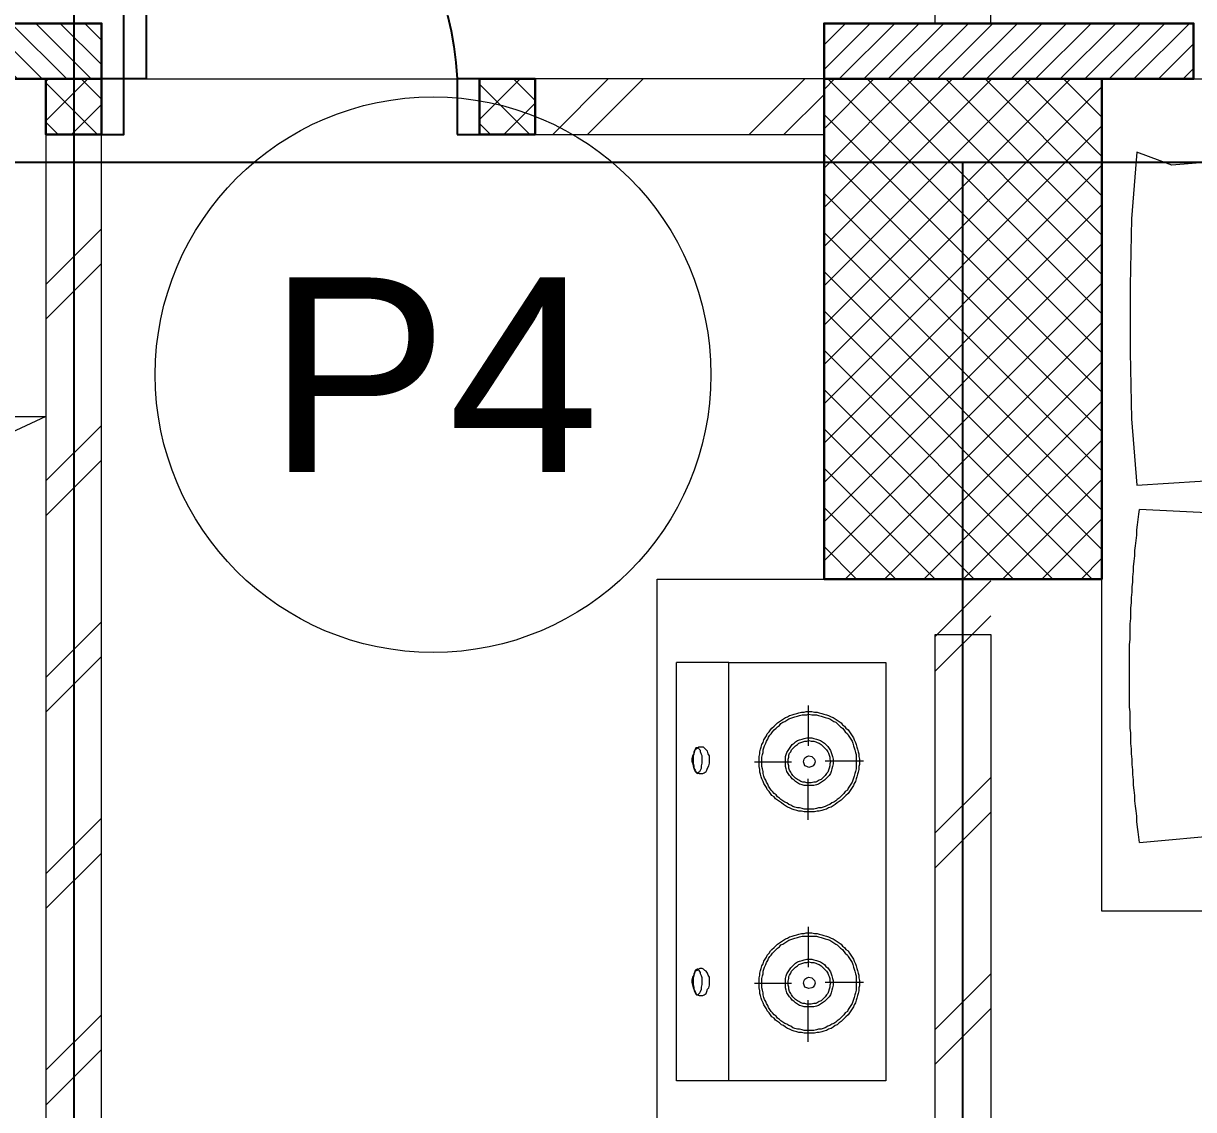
# Model space of a CAD drawing. Header units: millimetres. Extents: x -108 to 357, y -17 to 192.
# Drawn here: x 1.057 to 3.162, y 101.353 to 103.308 of the extents above; entities that cross this region are included whole.
import ezdxf
from ezdxf.enums import TextEntityAlignment as Align

# ---------------------------------------------------------------- set-up
doc = ezdxf.new("R2010")
doc.units = ezdxf.units.MM
for name, color, linetype, lineweight in [('ars', 11, 'Continuous', 0), ('KOL', 1, 'Continuous', 30), ('KOLOM', 4, 'Continuous', 9), ('lan', 7, 'Continuous', 15), ('NOT', 7, 'Continuous', 20), ('SANITAIR', 15, 'Continuous', 9), ('tem', 5, 'Continuous', 20)]:
    doc.layers.add(name, color=color, linetype=linetype, lineweight=lineweight)
doc.layers.add('as', color=1, linetype='Continuous', plot=False)
doc.layers.add('Kusen', color=30, linetype='Continuous')
doc.styles.add('S', font='simplex', dxfattribs={"width": 0.75})
doc.styles.get("Standard").update_dxf_attribs({"font": 'arial.ttf'})

# ---------------------------------------------------------------- blocks, each defined once
blk = doc.blocks.new('BED1')
at = {"color": 0, "linetype": 'Continuous'}
for points in [[(1.99757869249396, 0), (1.99757869249396, 1.49757869249396), (0, 1.49757869249396), (0, 0), (1.99757869249396, 0)], [(1.548426150121088, 1.099273607748216), (1.148910411622353, 1.099273607748216), (1.148910411622353, 1.49757869249396), (1.548426150121088, 1.099273607748216)], [(1.934624697336574, 1.365617433414059), (1.944309927360734, 1.245762711864415), (1.946731234866832, 1.125907990314772), (1.946731234866832, 1.006053268765186), (1.944309927360734, 0.8861985472155425), (1.934624697336574, 0.7663438256658992), (1.707021791767545, 0.7808716707021972), (1.585956416464967, 0.7663438256658992), (1.6016949152542, 1.140435835351127), (1.585956416464967, 1.365617433414059), (1.871670702179188, 1.342615012106535), (1.934624697336574, 1.365617433414059)], [(1.449152542372929, 1.099273607748216), (1.449152542372929, 0)], [(1.548426150121088, 1.099273607748216), (1.548426150121088, 0)], [(1.92978208232438, 0.123486682808732), (1.772397094431028, 0.13801452784503), (1.579903147699781, 0.123486682808732), (1.598062953995111, 0.2832929782082374), (1.579903147699781, 0.7227602905569483), (1.663438256658594, 0.709443099273642), (1.92978208232438, 0.7227602905569483)], [(1.92978208232438, 0.123486682808732), (1.930992736077485, 0.1331719128329496), (1.93220338983059, 0.1428571428571672), (1.933414043583468, 0.1513317191283363), (1.934624697336574, 0.1610169491525539), (1.934624697336574, 0.1707021791767716), (1.935835351089565, 0.1803874092009892), (1.937046004842557, 0.1888619854721583), (1.938256658595662, 0.1985472154963759), (1.938256658595662, 0.2082324455205935), (1.939467312348654, 0.2179176755448111), (1.940677966101646, 0.2263922518159802), (1.940677966101646, 0.2360774818401978), (1.941888619854751, 0.2457627118644155), (1.941888619854751, 0.2542372881356414), (1.943099273607743, 0.2639225181598022), (1.943099273607743, 0.2736077481840198), (1.944309927360734, 0.2832929782082374), (1.944309927360734, 0.2917675544794633), (1.94552058111384, 0.301452784503681), (1.94552058111384, 0.3111380145278417), (1.94552058111384, 0.3208232445520594), (1.946731234866832, 0.3292978208232853), (1.946731234866832, 0.3389830508475029), (1.946731234866832, 0.3486682808717205), (1.946731234866832, 0.3583535108958813), (1.947941888619823, 0.3668280871671072), (1.947941888619823, 0.3765133171913249), (1.947941888619823, 0.3861985472155425), (1.947941888619823, 0.3958837772397032), (1.947941888619823, 0.4043583535109292), (1.947941888619823, 0.4140435835351468), (1.947941888619823, 0.4237288135593644), (1.947941888619823, 0.433414043583582), (1.947941888619823, 0.4418886198547511), (1.947941888619823, 0.4515738498789688), (1.947941888619823, 0.4612590799031864), (1.947941888619823, 0.470944309927404), (1.947941888619823, 0.4794188861985731), (1.946731234866832, 0.4891041162227907), (1.946731234866832, 0.4987893462470083), (1.946731234866832, 0.5084745762712259), (1.946731234866832, 0.516949152542395), (1.94552058111384, 0.5266343825666127), (1.94552058111384, 0.5363196125908303), (1.94552058111384, 0.5460048426150479), (1.944309927360734, 0.554479418886217), (1.944309927360734, 0.5641646489104346), (1.943099273607743, 0.5738498789346522), (1.943099273607743, 0.5835351089588698), (1.941888619854751, 0.5920096852300389), (1.941888619854751, 0.6016949152542566), (1.940677966101646, 0.6113801452784742), (1.940677966101646, 0.6198547215496433), (1.939467312348654, 0.6295399515738609), (1.938256658595662, 0.6392251815980785), (1.938256658595662, 0.6489104116222961), (1.937046004842557, 0.6573849878934652), (1.935835351089565, 0.6670702179176828), (1.934624697336574, 0.6767554479419005), (1.934624697336574, 0.6864406779661181), (1.933414043583468, 0.6949152542372872), (1.93220338983059, 0.7046004842615048), (1.930992736077485, 0.7142857142857224), (1.92978208232438, 0.7227602905569483)]]:
    blk.add_lwpolyline(points, dxfattribs=at)
blk = doc.blocks.new('typikal-1a')
at = {"layer": 'tem'}
blk.add_lwpolyline([(0.05000000000006821, 2.75000000000021), (-0.04999999999984084, 2.75000000000021), (-0.04999999999984084, 0.8500000000000605), (0.05000000000006821, 0.8500000000000605)], close=True, dxfattribs=at)
at = {"layer": 'ars', "rotation": 180}
blk.add_blockref('BED1', (2.247578695474346, 1.347578692494018), dxfattribs=at)
blk = doc.blocks.new("k2'")
at = {"layer": 'ars'}
h = blk.add_hatch(dxfattribs=at)
h.set_pattern_fill('_USER', color=256, scale=0.05, angle=45, double=1, pattern_type=0)
h.set_pattern_definition([(45, (0, -4.95000000000001), (-0.03535533905932738, 0.03535533905932738), []), (135, (0, -4.95000000000001), (-0.03535533905932738, -0.03535533905932738), [])])
h.paths.add_polyline_path([(-0.25, -0.4499999999999993), (0.25, -0.4499999999999993), (0.25, 0.4499999999999993), (-0.25, 0.4499999999999993)])
at = {"layer": 'KOL'}
blk.add_lwpolyline([(-0.25, -0.4499999999999993), (0.25, -0.4499999999999993), (0.25, 0.4499999999999993), (-0.25, 0.4499999999999993)], close=True, dxfattribs=at)
blk = doc.blocks.new('K 10.10')
at = {"layer": 'ars'}
h = blk.add_hatch(dxfattribs=at)
h.set_pattern_fill('_USER', color=256, scale=0.05, angle=45, double=1, pattern_type=0)
h.set_pattern_definition([(45, (0, 0), (-0.03535533905932738, 0.03535533905932738), []), (135, (0, 0), (-0.03535533905932738, -0.03535533905932738), [])])
h.paths.add_polyline_path([(1560.538338707098, 1380.406891196838), (1560.638338707098, 1380.406891196838), (1560.638338707098, 1380.506891196838), (1560.538338707098, 1380.506891196838)])
at = {"layer": 'KOL'}
blk.add_lwpolyline([(1560.538338707098, 1380.406891196838), (1560.638338707098, 1380.406891196838), (1560.638338707098, 1380.506891196838), (1560.538338707098, 1380.506891196838)], close=True, dxfattribs=at)
blk = doc.blocks.new('P.60')
at = {"layer": 'Kusen'}
for points in [[(1472.834779360422, 997.5353658223535), (1472.874779360422, 997.5353658224266), (1472.874779360605, 997.4353658224265), (1472.834779360605, 997.4353658223534)], [(1473.474779360422, 997.5353658235234), (1473.514779360422, 997.5353658235965), (1473.514779360605, 997.4353658235965), (1473.474779360605, 997.4353658235234)], [(1472.87477936161, 996.8853658224264), (1472.91477936161, 996.8853658224264), (1472.914779361702, 997.4353658224632), (1472.874779361702, 997.4353658224632)]]:
    blk.add_lwpolyline(points, close=True, dxfattribs=at)
blk.add_arc((1472.89477936161, 997.4658203667607), 0.5807989996878072, 268.026611303962, 356.9942830614701, dxfattribs=at)
blk = doc.blocks.new('KOMPOR')
for points in [[(0, 0.376513317191268), (0, -0.376513317191268)], [(0.09443099273607913, 0.376513317191268), (0, 0.376513317191268)], [(0.3765133171913249, 0.376513317191268), (0.09443099273607913, 0.376513317191268)], [(0.09443099273607913, 0.376513317191268), (0.09443099273607913, -0.376513317191268)], [(0.3765133171913249, -0.376513317191268), (0.3765133171913249, 0.376513317191268)], [(0.2372881355933032, 0.3062953995157613), (0.2372881355933032, 0.2312348668281174)], [(0.2384987893462949, 0.2905569007264148), (0.2336561743342145, 0.2905569007264148), (0.2300242130751258, 0.2905569007264148), (0.2251815980629317, 0.2893462469733663), (0.2203389830508513, 0.2893462469733663), (0.2167070217917626, 0.2881355932203746), (0.2118644067796822, 0.2869249394673261), (0.2082324455205935, 0.2857142857142776), (0.2033898305085131, 0.2832929782082374), (0.1997578692494244, 0.2820823244551889), (0.1961259079903357, 0.2796610169491487), (0.192493946731247, 0.2772397094431085), (0.1888619854721583, 0.27602905569006), (0.1852300242130696, 0.2723970944310281), (0.1815980629539808, 0.2699757869249311), (0.1779661016950058, 0.2675544794188909), (0.1755447941889088, 0.2639225181598022), (0.1719128329298201, 0.261501210653762), (0.169491525423723, 0.2578692493946733), (0.1670702179177397, 0.2542372881355845), (0.163438256658651, 0.2506053268765527), (0.1622276029055456, 0.246973365617464), (0.1598062953995623, 0.2433414043583753), (0.1573849878934652, 0.2397094430992865), (0.1561743341404735, 0.2360774818401978), (0.1537530266343765, 0.2312348668281174), (0.1525423728813848, 0.2276029055690287), (0.1513317191282795, 0.2227602905568915), (0.1501210653754015, 0.2191283292978596), (0.1501210653754015, 0.2142857142857224), (0.1489104116222961, 0.209443099273642), (0.1489104116222961, 0.2058111380145533), (0.1489104116222961, 0.2009685230024161), (0.1489104116222961, 0.1961259079903357), (0.1489104116222961, 0.1912832929781985), (0.1501210653754015, 0.1864406779661181), (0.1501210653754015, 0.1828087167070294), (0.1513317191282795, 0.177966101694949), (0.1525423728813848, 0.1743341404358603), (0.1537530266343765, 0.169491525423723), (0.1561743341404735, 0.1658595641646343), (0.1573849878934652, 0.1610169491525539), (0.1598062953995623, 0.1573849878934652), (0.1622276029055456, 0.1537530266343765), (0.163438256658651, 0.1501210653753446), (0.1670702179177397, 0.1464891041162559), (0.169491525423723, 0.1428571428571672), (0.1719128329298201, 0.1404358353510702), (0.1755447941889088, 0.1368038740920383), (0.1779661016950058, 0.1343825665859413), (0.1815980629539808, 0.1307506053269094), (0.1852300242130696, 0.1283292978208124), (0.1888619854721583, 0.1259079903147722), (0.192493946731247, 0.123486682808732), (0.1961259079903357, 0.1210653753026918), (0.1997578692494244, 0.1198547215496433), (0.2033898305085131, 0.1174334140436031), (0.2082324455205935, 0.1162227602905546), (0.2118644067796822, 0.1150121065375629), (0.2167070217917626, 0.1138014527845144), (0.2203389830508513, 0.1125907990314658), (0.2251815980629317, 0.1113801452784742), (0.2300242130751258, 0.1113801452784742), (0.2336561743342145, 0.1101694915254257), (0.2384987893462949, 0.1101694915254257), (0.2433414043583753, 0.1101694915254257), (0.2481840193704556, 0.1113801452784742), (0.253026634382536, 0.1113801452784742), (0.2566585956416247, 0.1125907990314658), (0.2615012106538188, 0.1138014527845144), (0.2651331719129075, 0.1150121065375629), (0.2699757869249879, 0.1162227602905546), (0.2736077481839629, 0.1174334140436031), (0.278450363196157, 0.1198547215496433), (0.2820823244552457, 0.1210653753026918), (0.2857142857143344, 0.123486682808732), (0.2893462469734231, 0.1259079903147722), (0.2929782082325119, 0.1283292978208124), (0.2966101694916006, 0.1307506053269094), (0.2990314769975839, 0.1343825665859413), (0.3026634382566726, 0.1368038740920383), (0.305084745762656, 0.1404358353510702), (0.3087167070217447, 0.1428571428571672), (0.3111380145278417, 0.1464891041162559), (0.3135593220339388, 0.1501210653753446), (0.3159806295399221, 0.1537530266343765), (0.3184019370460192, 0.1573849878934652), (0.3196125907990108, 0.1610169491525539), (0.3220338983051079, 0.1658595641646343), (0.3232445520580995, 0.169491525423723), (0.3244552058112049, 0.1743341404358603), (0.3256658595641966, 0.177966101694949), (0.3268765133171883, 0.1828087167070294), (0.3280871670702936, 0.1864406779661181), (0.3280871670702936, 0.1912832929781985), (0.3292978208232853, 0.1961259079903357), (0.3292978208232853, 0.2009685230024161), (0.3292978208232853, 0.2058111380145533), (0.3280871670702936, 0.209443099273642), (0.3280871670702936, 0.2142857142857224), (0.3268765133171883, 0.2191283292978596), (0.3256658595641966, 0.2227602905568915), (0.3244552058112049, 0.2276029055690287), (0.3232445520580995, 0.2312348668281174), (0.3220338983051079, 0.2360774818401978), (0.3196125907990108, 0.2397094430992865), (0.3184019370460192, 0.2433414043583753), (0.3159806295399221, 0.246973365617464), (0.3135593220339388, 0.2506053268765527), (0.3111380145278417, 0.2542372881355845), (0.3087167070217447, 0.2578692493946733), (0.305084745762656, 0.261501210653762), (0.3026634382566726, 0.2639225181598022), (0.2990314769975839, 0.2675544794188909), (0.2966101694916006, 0.2699757869249311), (0.2929782082325119, 0.2723970944310281), (0.2893462469734231, 0.27602905569006), (0.2857142857143344, 0.2772397094431085), (0.2820823244552457, 0.2796610169491487), (0.278450363196157, 0.2820823244551889), (0.2736077481839629, 0.2832929782082374), (0.2699757869249879, 0.2857142857142776), (0.2651331719129075, 0.2869249394673261), (0.2615012106538188, 0.2881355932203746), (0.2566585956416247, 0.2893462469733663), (0.253026634382536, 0.2893462469733663), (0.2481840193704556, 0.2905569007264148), (0.2433414043583753, 0.2905569007264148), (0.2384987893462949, 0.2905569007264148)], [(0.2384987893462949, 0.2857142857142776), (0.2348668280872062, 0.2857142857142776), (0.2300242130751258, 0.2857142857142776), (0.2263922518160371, 0.2845036319612859), (0.221549636803843, 0.2832929782082374), (0.2179176755447543, 0.2832929782082374), (0.2130750605326739, 0.2820823244551889), (0.2094430992736989, 0.2808716707021972), (0.2058111380146102, 0.278450363196157), (0.2021791767555214, 0.2772397094431085), (0.1985472154964327, 0.2748184019370683), (0.194915254237344, 0.2736077481840198), (0.1912832929782553, 0.2711864406779796), (0.1876513317191666, 0.2687651331719394), (0.1852300242130696, 0.2663438256658424), (0.1815980629539808, 0.2639225181598022), (0.1791767554478838, 0.2602905569007135), (0.1755447941889088, 0.2578692493946733), (0.1731234866828117, 0.2542372881355845), (0.1707021791768284, 0.2518159806295444), (0.1682808716707314, 0.2481840193704556), (0.1658595641646343, 0.2445520581114238), (0.1646489104116426, 0.2409200968523351), (0.1622276029055456, 0.2372881355932464), (0.1610169491525539, 0.2336561743341576), (0.1585956416464569, 0.2300242130750689), (0.1573849878934652, 0.2263922518159802), (0.1561743341404735, 0.2215496368038998), (0.1561743341404735, 0.2179176755448111), (0.1549636803873682, 0.2130750605326739), (0.1537530266343765, 0.209443099273642), (0.1537530266343765, 0.2046004842615048), (0.1537530266343765, 0.2009685230024161), (0.1537530266343765, 0.1961259079903357), (0.1537530266343765, 0.192493946731247), (0.1549636803873682, 0.1876513317191666), (0.1561743341404735, 0.1840193704600779), (0.1561743341404735, 0.1791767554479406), (0.1573849878934652, 0.1755447941888519), (0.1585956416464569, 0.1719128329297632), (0.1610169491525539, 0.1670702179176828), (0.1622276029055456, 0.1634382566585941), (0.1646489104116426, 0.1598062953995054), (0.1658595641646343, 0.1561743341404735), (0.1682808716707314, 0.1525423728813848), (0.1707021791768284, 0.1501210653753446), (0.1731234866828117, 0.1464891041162559), (0.1755447941889088, 0.1440677966101589), (0.1791767554478838, 0.1404358353510702), (0.1815980629539808, 0.13801452784503), (0.1852300242130696, 0.1355932203389898), (0.1876513317191666, 0.1319612590799011), (0.1912832929782553, 0.1307506053269094), (0.194915254237344, 0.1283292978208124), (0.1985472154964327, 0.1259079903147722), (0.2021791767555214, 0.123486682808732), (0.2058111380146102, 0.1222760290556835), (0.2094430992736989, 0.1210653753026918), (0.2130750605326739, 0.1198547215496433), (0.2179176755447543, 0.1186440677966516), (0.221549636803843, 0.1174334140436031), (0.2263922518160371, 0.1162227602905546), (0.2300242130751258, 0.1162227602905546), (0.2348668280872062, 0.1162227602905546), (0.2384987893462949, 0.1162227602905546), (0.2433414043583753, 0.1162227602905546), (0.246973365617464, 0.1162227602905546), (0.2518159806295444, 0.1162227602905546), (0.2554479418886331, 0.1174334140436031), (0.2602905569007135, 0.1186440677966516), (0.2639225181598022, 0.1198547215496433), (0.2675544794188909, 0.1210653753026918), (0.272397094431085, 0.1222760290556835), (0.27602905569006, 0.123486682808732), (0.2796610169491487, 0.1259079903147722), (0.2832929782082374, 0.1283292978208124), (0.2869249394673261, 0.1307506053269094), (0.2893462469734231, 0.1319612590799011), (0.2929782082325119, 0.1355932203389898), (0.2953995157384952, 0.13801452784503), (0.2990314769975839, 0.1404358353510702), (0.301452784503681, 0.1440677966101589), (0.303874092009778, 0.1464891041162559), (0.307506053268753, 0.1501210653753446), (0.3087167070217447, 0.1525423728813848), (0.3111380145278417, 0.1561743341404735), (0.3135593220339388, 0.1598062953995054), (0.3159806295399221, 0.1634382566585941), (0.3171912832930275, 0.1670702179176828), (0.3184019370460192, 0.1719128329297632), (0.3196125907990108, 0.1755447941888519), (0.3208232445521162, 0.1791767554479406), (0.3220338983051079, 0.1840193704600779), (0.3232445520580995, 0.1876513317191666), (0.3232445520580995, 0.192493946731247), (0.3232445520580995, 0.1961259079903357), (0.3232445520580995, 0.2009685230024161), (0.3232445520580995, 0.2046004842615048), (0.3232445520580995, 0.209443099273642), (0.3232445520580995, 0.2130750605326739), (0.3220338983051079, 0.2179176755448111), (0.3208232445521162, 0.2215496368038998), (0.3196125907990108, 0.2263922518159802), (0.3184019370460192, 0.2300242130750689), (0.3171912832930275, 0.2336561743341576), (0.3159806295399221, 0.2372881355932464), (0.3135593220339388, 0.2409200968523351), (0.3111380145278417, 0.2445520581114238), (0.3087167070217447, 0.2481840193704556), (0.307506053268753, 0.2518159806295444), (0.303874092009778, 0.2542372881355845), (0.301452784503681, 0.2578692493946733), (0.2990314769975839, 0.2602905569007135), (0.2953995157384952, 0.2639225181598022), (0.2929782082325119, 0.2663438256658424), (0.2893462469734231, 0.2687651331719394), (0.2869249394673261, 0.2711864406779796), (0.2832929782082374, 0.2736077481840198), (0.2796610169491487, 0.2748184019370683), (0.27602905569006, 0.2772397094431085), (0.272397094431085, 0.278450363196157), (0.2675544794188909, 0.2808716707021972), (0.2639225181598022, 0.2820823244551889), (0.2602905569007135, 0.2832929782082374), (0.2554479418886331, 0.2832929782082374), (0.2518159806295444, 0.2845036319612859), (0.246973365617464, 0.2857142857142776), (0.2433414043583753, 0.2857142857142776), (0.2384987893462949, 0.2857142857142776)], [(0.2384987893462949, 0.2433414043583753), (0.2348668280872062, 0.2433414043583753), (0.2300242130751258, 0.2433414043583753), (0.2263922518160371, 0.2421307506053267), (0.221549636803843, 0.2409200968523351), (0.2179176755447543, 0.238498789346238), (0.2142857142856656, 0.2360774818401978), (0.2118644067796822, 0.2336561743341576), (0.2082324455205935, 0.2312348668281174), (0.2058111380146102, 0.2276029055690287), (0.2033898305085131, 0.2251815980629885), (0.2009685230024161, 0.2215496368038998), (0.1985472154964327, 0.2179176755448111), (0.1973365617433274, 0.2130750605326739), (0.1961259079903357, 0.209443099273642), (0.1961259079903357, 0.2046004842615048), (0.1961259079903357, 0.2009685230024161), (0.1961259079903357, 0.1961259079903357), (0.1961259079903357, 0.192493946731247), (0.1973365617433274, 0.1876513317191666), (0.1985472154964327, 0.1840193704600779), (0.2009685230024161, 0.1803874092009892), (0.2033898305085131, 0.1767554479419005), (0.2058111380146102, 0.1731234866828117), (0.2082324455205935, 0.1707021791767716), (0.2118644067796822, 0.1670702179176828), (0.2142857142856656, 0.1646489104116426), (0.2179176755447543, 0.1622276029056025), (0.221549636803843, 0.1610169491525539), (0.2263922518160371, 0.1598062953995054), (0.2300242130751258, 0.1585956416465137), (0.2348668280872062, 0.1573849878934652), (0.2384987893462949, 0.1573849878934652), (0.2433414043583753, 0.1573849878934652), (0.246973365617464, 0.1585956416465137), (0.2518159806295444, 0.1598062953995054), (0.2554479418886331, 0.1610169491525539), (0.2590799031477218, 0.1622276029056025), (0.2627118644068105, 0.1646489104116426), (0.2663438256658992, 0.1670702179176828), (0.2687651331719962, 0.1707021791767716), (0.272397094431085, 0.1731234866828117), (0.2748184019370683, 0.1767554479419005), (0.2772397094430517, 0.1803874092009892), (0.278450363196157, 0.1840193704600779), (0.2796610169491487, 0.1876513317191666), (0.2808716707021404, 0.192493946731247), (0.2820823244552457, 0.1961259079903357), (0.2820823244552457, 0.2009685230024161), (0.2820823244552457, 0.2046004842615048), (0.2808716707021404, 0.209443099273642), (0.2796610169491487, 0.2130750605326739), (0.278450363196157, 0.2179176755448111), (0.2772397094430517, 0.2215496368038998), (0.2748184019370683, 0.2251815980629885), (0.272397094431085, 0.2276029055690287), (0.2687651331719962, 0.2312348668281174), (0.2663438256658992, 0.2336561743341576), (0.2627118644068105, 0.2360774818401978), (0.2590799031477218, 0.238498789346238), (0.2554479418886331, 0.2409200968523351), (0.2518159806295444, 0.2421307506053267), (0.246973365617464, 0.2433414043583753), (0.2433414043583753, 0.2433414043583753), (0.2384987893462949, 0.2433414043583753)], [(0.2384987893462949, 0.238498789346238), (0.2348668280872062, 0.238498789346238), (0.2312348668281174, 0.2372881355932464), (0.2276029055690287, 0.2372881355932464), (0.22397094430994, 0.2360774818401978), (0.2203389830508513, 0.2336561743341576), (0.2179176755447543, 0.2324455205811091), (0.2142857142856656, 0.2300242130750689), (0.2118644067796822, 0.2276029055690287), (0.2094430992736989, 0.2251815980629885), (0.2070217917676018, 0.2215496368038998), (0.2058111380146102, 0.2191283292978596), (0.2033898305085131, 0.2154963680387709), (0.2021791767555214, 0.2118644067796822), (0.2021791767555214, 0.2082324455205935), (0.2009685230024161, 0.2046004842615048), (0.2009685230024161, 0.2009685230024161), (0.2009685230024161, 0.1973365617433274), (0.2021791767555214, 0.192493946731247), (0.2021791767555214, 0.1888619854721583), (0.2033898305085131, 0.1864406779661181), (0.2058111380146102, 0.1828087167070294), (0.2070217917676018, 0.1791767554479406), (0.2094430992736989, 0.1767554479419005), (0.2118644067796822, 0.1743341404358603), (0.2142857142856656, 0.1719128329297632), (0.2179176755447543, 0.169491525423723), (0.2203389830508513, 0.1670702179176828), (0.22397094430994, 0.1658595641646343), (0.2276029055690287, 0.1646489104116426), (0.2312348668281174, 0.1634382566585941), (0.2348668280872062, 0.1634382566585941), (0.2384987893462949, 0.1622276029056025), (0.2421307506052699, 0.1634382566585941), (0.246973365617464, 0.1634382566585941), (0.2506053268765527, 0.1646489104116426), (0.253026634382536, 0.1658595641646343), (0.2566585956416247, 0.1670702179176828), (0.2602905569007135, 0.169491525423723), (0.2627118644068105, 0.1719128329297632), (0.2651331719129075, 0.1743341404358603), (0.2675544794188909, 0.1767554479419005), (0.2699757869249879, 0.1791767554479406), (0.272397094431085, 0.1828087167070294), (0.2736077481839629, 0.1864406779661181), (0.2748184019370683, 0.1888619854721583), (0.27602905569006, 0.192493946731247), (0.27602905569006, 0.1973365617433274), (0.2772397094430517, 0.2009685230024161), (0.27602905569006, 0.2046004842615048), (0.27602905569006, 0.2082324455205935), (0.2748184019370683, 0.2118644067796822), (0.2736077481839629, 0.2154963680387709), (0.272397094431085, 0.2191283292978596), (0.2699757869249879, 0.2215496368038998), (0.2675544794188909, 0.2251815980629885), (0.2651331719129075, 0.2276029055690287), (0.2627118644068105, 0.2300242130750689), (0.2602905569007135, 0.2324455205811091), (0.2566585956416247, 0.2336561743341576), (0.253026634382536, 0.2360774818401978), (0.2506053268765527, 0.2372881355932464), (0.246973365617464, 0.2372881355932464), (0.2421307506052699, 0.238498789346238), (0.2384987893462949, 0.238498789346238)], [(0.04358353510895085, 0.2227602905568915), (0.04721549636803957, 0.2227602905568915), (0.0496368038741366, 0.2215496368038998), (0.05326876513311163, 0.2191283292978596), (0.05447941888621699, 0.2154963680387709), (0.05569007263932235, 0.2118644067796822), (0.0581113801453057, 0.209443099273642), (0.05932203389829738, 0.2046004842615048), (0.05932203389829738, 0.1997578692494244), (0.05932203389829738, 0.1949152542372872), (0.05932203389829738, 0.1900726392252068), (0.05690072639220034, 0.1864406779661181), (0.05569007263932235, 0.1828087167070294), (0.05326876513311163, 0.1791767554479406), (0.05084745762712828, 0.177966101694949), (0.04842615012114493, 0.1755447941888519), (0.04600484261504789, 0.1743341404358603), (0.04237288135595918, 0.1743341404358603), (0.03995157384986214, 0.1755447941888519), (0.03753026634387879, 0.177966101694949), (0.03389830508479008, 0.1791767554479406), (0.03268765133168472, 0.1828087167070294), (0.03147699757869304, 0.1864406779661181), (0.02905569007259601, 0.1900726392252068), (0.02784503631960433, 0.1949152542372872), (0.02784503631960433, 0.1997578692494244), (0.02905569007259601, 0.2046004842615048), (0.03026634382570137, 0.209443099273642), (0.03147699757869304, 0.2118644067796822), (0.03389830508479008, 0.2154963680387709), (0.03510895883778176, 0.2191283292978596), (0.03753026634387879, 0.2215496368038998), (0.0411622276029675, 0.2227602905568915), (0.04358353510895085, 0.2227602905568915)], [(0.03753026634387879, 0.2215496368038998), (0.03995157384986214, 0.2215496368038998), (0.03995157384986214, 0.2203389830508513), (0.04237288135595918, 0.2179176755448111), (0.04358353510895085, 0.2154963680387709), (0.04479418886205622, 0.2118644067796822), (0.04479418886205622, 0.2082324455205935), (0.04600484261504789, 0.2033898305085131), (0.04600484261504789, 0.1997578692494244), (0.04600484261504789, 0.1961259079903357), (0.04600484261504789, 0.1912832929781985), (0.04479418886205622, 0.1876513317191666), (0.04358353510895085, 0.1840193704600779), (0.04358353510895085, 0.1815980629540377), (0.0411622276029675, 0.177966101694949), (0.03995157384986214, 0.1767554479419005), (0.03874092009687047, 0.1755447941888519), (0.03753026634387879, 0.1755447941888519), (0.03510895883778176, 0.1767554479419005), (0.03389830508479008, 0.177966101694949), (0.03268765133168472, 0.1815980629540377), (0.03147699757869304, 0.1840193704600779), (0.03147699757869304, 0.1876513317191666), (0.03026634382570137, 0.1912832929781985), (0.03026634382570137, 0.1961259079903357), (0.03026634382570137, 0.1997578692494244), (0.03026634382570137, 0.2033898305085131), (0.03147699757869304, 0.2082324455205935), (0.03147699757869304, 0.2118644067796822), (0.03268765133168472, 0.2154963680387709), (0.03389830508479008, 0.2179176755448111), (0.03510895883778176, 0.2203389830508513), (0.03631961259077343, 0.2215496368038998), (0.03753026634387879, 0.2215496368038998)], [(0.2384987893462949, 0.2106537530266337), (0.2348668280872062, 0.209443099273642), (0.2312348668281174, 0.2082324455205935), (0.2300242130751258, 0.2046004842615048), (0.2288135593220204, 0.2009685230024161), (0.2300242130751258, 0.1961259079903357), (0.2312348668281174, 0.1937046004842955), (0.2348668280872062, 0.1912832929781985), (0.2384987893462949, 0.1900726392252068), (0.2433414043583753, 0.1912832929781985), (0.2457627118643586, 0.1937046004842955), (0.2481840193704556, 0.1961259079903357), (0.2493946731234473, 0.2009685230024161), (0.2481840193704556, 0.2046004842615048), (0.2457627118643586, 0.2082324455205935), (0.2433414043583753, 0.209443099273642), (0.2384987893462949, 0.2106537530266337)], [(0.140435835351127, 0.2009685230024161), (0.2070217917676018, 0.2009685230024161)], [(0.336561743341349, 0.1997578692494244), (0.2675544794188909, 0.1997578692494244)], [(0.2372881355933032, 0.09927360774821636), (0.2372881355933032, 0.1719128329297632)], [(0.2372881355933032, -0.09322033898303062), (0.2372881355933032, -0.1670702179176828)], [(0.2384987893462949, -0.1077481840193855), (0.2336561743342145, -0.1077481840193855), (0.2300242130751258, -0.1077481840193855), (0.2251815980629317, -0.1089588377723771), (0.2203389830508513, -0.1089588377723771), (0.2167070217917626, -0.1101694915254257), (0.2118644067796822, -0.1113801452784173), (0.2082324455205935, -0.1125907990314658), (0.2033898305085131, -0.115012106537506), (0.1997578692494244, -0.1162227602905546), (0.1961259079903357, -0.1186440677965948), (0.192493946731247, -0.1210653753026349), (0.1888619854721583, -0.123486682808732), (0.1852300242130696, -0.1259079903147722), (0.1815980629539808, -0.1283292978208124), (0.1779661016950058, -0.1307506053268526), (0.1755447941889088, -0.1343825665859413), (0.1719128329298201, -0.1368038740919815), (0.169491525423723, -0.1404358353510702), (0.1670702179177397, -0.1440677966101589), (0.163438256658651, -0.1476997578692476), (0.1622276029055456, -0.1513317191283363), (0.1598062953995623, -0.154963680387425), (0.1573849878934652, -0.1585956416464569), (0.1561743341404735, -0.1622276029055456), (0.1537530266343765, -0.1670702179176828), (0.1525423728813848, -0.1707021791767716), (0.1513317191282795, -0.1755447941888519), (0.1501210653754015, -0.1791767554479406), (0.1501210653754015, -0.184019370460021), (0.1489104116222961, -0.1888619854721583), (0.1489104116222961, -0.192493946731247), (0.1489104116222961, -0.1973365617433274), (0.1489104116222961, -0.2021791767554646), (0.1489104116222961, -0.207021791767545), (0.1501210653754015, -0.2118644067796254), (0.1501210653754015, -0.2154963680387141), (0.1513317191282795, -0.2203389830508513), (0.1525423728813848, -0.22397094430994), (0.1537530266343765, -0.2288135593220204), (0.1561743341404735, -0.2324455205811091), (0.1573849878934652, -0.2372881355931895), (0.1598062953995623, -0.2409200968522782), (0.1622276029055456, -0.2445520581113669), (0.163438256658651, -0.2481840193704556), (0.1670702179177397, -0.2518159806295444), (0.169491525423723, -0.2554479418886331), (0.1719128329298201, -0.2578692493946733), (0.1755447941889088, -0.261501210653762), (0.1779661016950058, -0.2639225181598022), (0.1815980629539808, -0.2675544794188909), (0.1852300242130696, -0.2699757869249311), (0.1888619854721583, -0.2723970944309713), (0.192493946731247, -0.2748184019370115), (0.1961259079903357, -0.2772397094431085), (0.1997578692494244, -0.2784503631961002), (0.2033898305085131, -0.2808716707021972), (0.2082324455205935, -0.2820823244551889), (0.2118644067796822, -0.2832929782082374), (0.2167070217917626, -0.2845036319612291), (0.2203389830508513, -0.2857142857142776), (0.2251815980629317, -0.2869249394673261), (0.2300242130751258, -0.2869249394673261), (0.2336561743342145, -0.2881355932203178), (0.2384987893462949, -0.2881355932203178), (0.2433414043583753, -0.2881355932203178), (0.2481840193704556, -0.2869249394673261), (0.253026634382536, -0.2869249394673261), (0.2566585956416247, -0.2857142857142776), (0.2615012106538188, -0.2845036319612291), (0.2651331719129075, -0.2832929782082374), (0.2699757869249879, -0.2820823244551889), (0.2736077481839629, -0.2808716707021972), (0.278450363196157, -0.2784503631961002), (0.2820823244552457, -0.2772397094431085), (0.2857142857143344, -0.2748184019370115), (0.2893462469734231, -0.2723970944309713), (0.2929782082325119, -0.2699757869249311), (0.2966101694916006, -0.2675544794188909), (0.2990314769975839, -0.2639225181598022), (0.3026634382566726, -0.261501210653762), (0.305084745762656, -0.2578692493946733), (0.3087167070217447, -0.2554479418886331), (0.3111380145278417, -0.2518159806295444), (0.3135593220339388, -0.2481840193704556), (0.3159806295399221, -0.2445520581113669), (0.3184019370460192, -0.2409200968522782), (0.3196125907990108, -0.2372881355931895), (0.3220338983051079, -0.2324455205811091), (0.3232445520580995, -0.2288135593220204), (0.3244552058112049, -0.22397094430994), (0.3256658595641966, -0.2203389830508513), (0.3268765133171883, -0.2154963680387141), (0.3280871670702936, -0.2118644067796254), (0.3280871670702936, -0.207021791767545), (0.3292978208232853, -0.2021791767554646), (0.3292978208232853, -0.1973365617433274), (0.3292978208232853, -0.192493946731247), (0.3280871670702936, -0.1888619854721583), (0.3280871670702936, -0.184019370460021), (0.3268765133171883, -0.1791767554479406), (0.3256658595641966, -0.1755447941888519), (0.3244552058112049, -0.1707021791767716), (0.3232445520580995, -0.1670702179176828), (0.3220338983051079, -0.1622276029055456), (0.3196125907990108, -0.1585956416464569), (0.3184019370460192, -0.154963680387425), (0.3159806295399221, -0.1513317191283363), (0.3135593220339388, -0.1476997578692476), (0.3111380145278417, -0.1440677966101589), (0.3087167070217447, -0.1404358353510702), (0.305084745762656, -0.1368038740919815), (0.3026634382566726, -0.1343825665859413), (0.2990314769975839, -0.1307506053268526), (0.2966101694916006, -0.1283292978208124), (0.2929782082325119, -0.1259079903147722), (0.2893462469734231, -0.123486682808732), (0.2857142857143344, -0.1210653753026349), (0.2820823244552457, -0.1186440677965948), (0.278450363196157, -0.1162227602905546), (0.2736077481839629, -0.115012106537506), (0.2699757869249879, -0.1125907990314658), (0.2651331719129075, -0.1113801452784173), (0.2615012106538188, -0.1101694915254257), (0.2566585956416247, -0.1089588377723771), (0.253026634382536, -0.1089588377723771), (0.2481840193704556, -0.1077481840193855), (0.2433414043583753, -0.1077481840193855), (0.2384987893462949, -0.1077481840193855)], [(0.2384987893462949, -0.1125907990314658), (0.2348668280872062, -0.1125907990314658), (0.2300242130751258, -0.1125907990314658), (0.2263922518160371, -0.1138014527845144), (0.221549636803843, -0.115012106537506), (0.2179176755447543, -0.115012106537506), (0.2130750605326739, -0.1162227602905546), (0.2094430992736989, -0.1174334140435462), (0.2058111380146102, -0.1198547215496433), (0.2021791767555214, -0.1210653753026349), (0.1985472154964327, -0.123486682808732), (0.194915254237344, -0.1246973365617237), (0.1912832929782553, -0.1271186440677639), (0.1876513317191666, -0.1295399515738609), (0.1852300242130696, -0.1319612590799011), (0.1815980629539808, -0.1343825665859413), (0.1791767554478838, -0.13801452784503), (0.1755447941889088, -0.1404358353510702), (0.1731234866828117, -0.1440677966101589), (0.1707021791768284, -0.1464891041161991), (0.1682808716707314, -0.1501210653752878), (0.1658595641646343, -0.1537530266343765), (0.1646489104116426, -0.1573849878934652), (0.1622276029055456, -0.1610169491525539), (0.1610169491525539, -0.1646489104115858), (0.1585956416464569, -0.1682808716706745), (0.1573849878934652, -0.1719128329297632), (0.1561743341404735, -0.1767554479419005), (0.1561743341404735, -0.1803874092009323), (0.1549636803873682, -0.1852300242130696), (0.1537530266343765, -0.1888619854721583), (0.1537530266343765, -0.1937046004842387), (0.1537530266343765, -0.1973365617433274), (0.1537530266343765, -0.2021791767554646), (0.1537530266343765, -0.2058111380144965), (0.1549636803873682, -0.2106537530266337), (0.1561743341404735, -0.2142857142857224), (0.1561743341404735, -0.2191283292978028), (0.1573849878934652, -0.2227602905568915), (0.1585956416464569, -0.2263922518159802), (0.1610169491525539, -0.2312348668280606), (0.1622276029055456, -0.2348668280871493), (0.1646489104116426, -0.238498789346238), (0.1658595641646343, -0.2421307506053267), (0.1682808716707314, -0.2457627118644155), (0.1707021791768284, -0.2481840193704556), (0.1731234866828117, -0.2518159806295444), (0.1755447941889088, -0.2554479418886331), (0.1791767554478838, -0.2578692493946733), (0.1815980629539808, -0.2602905569007135), (0.1852300242130696, -0.2627118644067536), (0.1876513317191666, -0.2663438256658424), (0.1912832929782553, -0.2687651331718826), (0.194915254237344, -0.2699757869249311), (0.1985472154964327, -0.2723970944309713), (0.2021791767555214, -0.2748184019370115), (0.2058111380146102, -0.27602905569006), (0.2094430992736989, -0.2772397094431085), (0.2130750605326739, -0.2784503631961002), (0.2179176755447543, -0.2796610169491487), (0.221549636803843, -0.2808716707021972), (0.2263922518160371, -0.2820823244551889), (0.2300242130751258, -0.2820823244551889), (0.2348668280872062, -0.2820823244551889), (0.2384987893462949, -0.2832929782082374), (0.2433414043583753, -0.2820823244551889), (0.246973365617464, -0.2820823244551889), (0.2518159806295444, -0.2820823244551889), (0.2554479418886331, -0.2808716707021972), (0.2602905569007135, -0.2796610169491487), (0.2639225181598022, -0.2784503631961002), (0.2675544794188909, -0.2772397094431085), (0.272397094431085, -0.27602905569006), (0.27602905569006, -0.2748184019370115), (0.2796610169491487, -0.2723970944309713), (0.2832929782082374, -0.2699757869249311), (0.2869249394673261, -0.2687651331718826), (0.2893462469734231, -0.2663438256658424), (0.2929782082325119, -0.2627118644067536), (0.2953995157384952, -0.2602905569007135), (0.2990314769975839, -0.2578692493946733), (0.301452784503681, -0.2554479418886331), (0.303874092009778, -0.2518159806295444), (0.307506053268753, -0.2481840193704556), (0.3087167070217447, -0.2457627118644155), (0.3111380145278417, -0.2421307506053267), (0.3135593220339388, -0.238498789346238), (0.3159806295399221, -0.2348668280871493), (0.3171912832930275, -0.2312348668280606), (0.3184019370460192, -0.2263922518159802), (0.3196125907990108, -0.2227602905568915), (0.3208232445521162, -0.2191283292978028), (0.3220338983051079, -0.2142857142857224), (0.3232445520580995, -0.2106537530266337), (0.3232445520580995, -0.2058111380144965), (0.3232445520580995, -0.2021791767554646), (0.3232445520580995, -0.1973365617433274), (0.3232445520580995, -0.1937046004842387), (0.3232445520580995, -0.1888619854721583), (0.3232445520580995, -0.1852300242130696), (0.3220338983051079, -0.1803874092009323), (0.3208232445521162, -0.1767554479419005), (0.3196125907990108, -0.1719128329297632), (0.3184019370460192, -0.1682808716706745), (0.3171912832930275, -0.1646489104115858), (0.3159806295399221, -0.1610169491525539), (0.3135593220339388, -0.1573849878934652), (0.3111380145278417, -0.1537530266343765), (0.3087167070217447, -0.1501210653752878), (0.307506053268753, -0.1464891041161991), (0.303874092009778, -0.1440677966101589), (0.301452784503681, -0.1404358353510702), (0.2990314769975839, -0.13801452784503), (0.2953995157384952, -0.1343825665859413), (0.2929782082325119, -0.1319612590799011), (0.2893462469734231, -0.1295399515738609), (0.2869249394673261, -0.1271186440677639), (0.2832929782082374, -0.1246973365617237), (0.2796610169491487, -0.123486682808732), (0.27602905569006, -0.1210653753026349), (0.272397094431085, -0.1198547215496433), (0.2675544794188909, -0.1174334140435462), (0.2639225181598022, -0.1162227602905546), (0.2602905569007135, -0.115012106537506), (0.2554479418886331, -0.115012106537506), (0.2518159806295444, -0.1138014527845144), (0.246973365617464, -0.1125907990314658), (0.2433414043583753, -0.1125907990314658), (0.2384987893462949, -0.1125907990314658)], [(0.2384987893462949, -0.154963680387425), (0.2348668280872062, -0.154963680387425), (0.2300242130751258, -0.154963680387425), (0.2263922518160371, -0.1561743341404167), (0.221549636803843, -0.1573849878934652), (0.2179176755447543, -0.1598062953995054), (0.2142857142856656, -0.1622276029055456), (0.2118644067796822, -0.1646489104115858), (0.2082324455205935, -0.1670702179176828), (0.2058111380146102, -0.1707021791767716), (0.2033898305085131, -0.1731234866828117), (0.2009685230024161, -0.1767554479419005), (0.1985472154964327, -0.1803874092009323), (0.1973365617433274, -0.1852300242130696), (0.1961259079903357, -0.1888619854721583), (0.1961259079903357, -0.1937046004842387), (0.1961259079903357, -0.1973365617433274), (0.1961259079903357, -0.2021791767554646), (0.1961259079903357, -0.207021791767545), (0.1973365617433274, -0.2106537530266337), (0.1985472154964327, -0.2142857142857224), (0.2009685230024161, -0.2179176755448111), (0.2033898305085131, -0.221549636803843), (0.2058111380146102, -0.2251815980629317), (0.2082324455205935, -0.2288135593220204), (0.2118644067796822, -0.2312348668280606), (0.2142857142856656, -0.2336561743341576), (0.2179176755447543, -0.2360774818401978), (0.221549636803843, -0.2372881355931895), (0.2263922518160371, -0.238498789346238), (0.2300242130751258, -0.2397094430992865), (0.2348668280872062, -0.2409200968522782), (0.2384987893462949, -0.2409200968522782), (0.2433414043583753, -0.2409200968522782), (0.246973365617464, -0.2397094430992865), (0.2518159806295444, -0.238498789346238), (0.2554479418886331, -0.2372881355931895), (0.2590799031477218, -0.2360774818401978), (0.2627118644068105, -0.2336561743341576), (0.2663438256658992, -0.2312348668280606), (0.2687651331719962, -0.2288135593220204), (0.272397094431085, -0.2251815980629317), (0.2748184019370683, -0.221549636803843), (0.2772397094430517, -0.2179176755448111), (0.278450363196157, -0.2142857142857224), (0.2796610169491487, -0.2106537530266337), (0.2808716707021404, -0.207021791767545), (0.2820823244552457, -0.2021791767554646), (0.2820823244552457, -0.1973365617433274), (0.2820823244552457, -0.1937046004842387), (0.2808716707021404, -0.1888619854721583), (0.2796610169491487, -0.1852300242130696), (0.278450363196157, -0.1803874092009323), (0.2772397094430517, -0.1767554479419005), (0.2748184019370683, -0.1731234866828117), (0.272397094431085, -0.1707021791767716), (0.2687651331719962, -0.1670702179176828), (0.2663438256658992, -0.1646489104115858), (0.2627118644068105, -0.1622276029055456), (0.2590799031477218, -0.1598062953995054), (0.2554479418886331, -0.1573849878934652), (0.2518159806295444, -0.1561743341404167), (0.246973365617464, -0.154963680387425), (0.2433414043583753, -0.154963680387425), (0.2384987893462949, -0.154963680387425)], [(0.2384987893462949, -0.1598062953995054), (0.2348668280872062, -0.1598062953995054), (0.2312348668281174, -0.1610169491525539), (0.2276029055690287, -0.1610169491525539), (0.22397094430994, -0.1622276029055456), (0.2203389830508513, -0.1646489104115858), (0.2179176755447543, -0.1658595641646343), (0.2142857142856656, -0.1682808716706745), (0.2118644067796822, -0.1707021791767716), (0.2094430992736989, -0.1731234866828117), (0.2070217917676018, -0.1767554479419005), (0.2058111380146102, -0.1791767554479406), (0.2033898305085131, -0.1828087167070294), (0.2021791767555214, -0.1864406779661181), (0.2021791767555214, -0.1900726392251499), (0.2009685230024161, -0.1937046004842387), (0.2009685230024161, -0.1973365617433274), (0.2009685230024161, -0.2021791767554646), (0.2021791767555214, -0.2058111380144965), (0.2021791767555214, -0.2094430992735852), (0.2033898305085131, -0.2130750605326739), (0.2058111380146102, -0.2154963680387141), (0.2070217917676018, -0.2191283292978028), (0.2094430992736989, -0.221549636803843), (0.2118644067796822, -0.22397094430994), (0.2142857142856656, -0.2263922518159802), (0.2179176755447543, -0.2288135593220204), (0.2203389830508513, -0.2312348668280606), (0.22397094430994, -0.2324455205811091), (0.2276029055690287, -0.2336561743341576), (0.2312348668281174, -0.2348668280871493), (0.2348668280872062, -0.2348668280871493), (0.2384987893462949, -0.2360774818401978), (0.2421307506052699, -0.2348668280871493), (0.246973365617464, -0.2348668280871493), (0.2506053268765527, -0.2336561743341576), (0.253026634382536, -0.2324455205811091), (0.2566585956416247, -0.2312348668280606), (0.2602905569007135, -0.2288135593220204), (0.2627118644068105, -0.2263922518159802), (0.2651331719129075, -0.22397094430994), (0.2675544794188909, -0.221549636803843), (0.2699757869249879, -0.2191283292978028), (0.272397094431085, -0.2154963680387141), (0.2736077481839629, -0.2130750605326739), (0.2748184019370683, -0.2094430992735852), (0.27602905569006, -0.2058111380144965), (0.27602905569006, -0.2021791767554646), (0.2772397094430517, -0.1973365617433274), (0.27602905569006, -0.1937046004842387), (0.27602905569006, -0.1900726392251499), (0.2748184019370683, -0.1864406779661181), (0.2736077481839629, -0.1828087167070294), (0.272397094431085, -0.1791767554479406), (0.2699757869249879, -0.1767554479419005), (0.2675544794188909, -0.1731234866828117), (0.2651331719129075, -0.1707021791767716), (0.2627118644068105, -0.1682808716706745), (0.2602905569007135, -0.1658595641646343), (0.2566585956416247, -0.1646489104115858), (0.253026634382536, -0.1622276029055456), (0.2506053268765527, -0.1610169491525539), (0.246973365617464, -0.1610169491525539), (0.2421307506052699, -0.1598062953995054), (0.2384987893462949, -0.1598062953995054)], [(0.04358353510895085, -0.1767554479419005), (0.04721549636803957, -0.1767554479419005), (0.0496368038741366, -0.1779661016948921), (0.05326876513311163, -0.1803874092009323), (0.05447941888621699, -0.1828087167070294), (0.05569007263932235, -0.1864406779661181), (0.0581113801453057, -0.1900726392251499), (0.05932203389829738, -0.1949152542372872), (0.05932203389829738, -0.1985472154963759), (0.05932203389829738, -0.2033898305084563), (0.05932203389829738, -0.2082324455205935), (0.05690072639220034, -0.2118644067796254), (0.05569007263932235, -0.2167070217917626), (0.05326876513311163, -0.2191283292978028), (0.05084745762712828, -0.221549636803843), (0.04842615012114493, -0.22397094430994), (0.04600484261504789, -0.22397094430994), (0.04237288135595918, -0.22397094430994), (0.03995157384986214, -0.22397094430994), (0.03753026634387879, -0.221549636803843), (0.03389830508479008, -0.2191283292978028), (0.03268765133168472, -0.2167070217917626), (0.03147699757869304, -0.2118644067796254), (0.02905569007259601, -0.2082324455205935), (0.02784503631960433, -0.2033898305084563), (0.02784503631960433, -0.1985472154963759), (0.02905569007259601, -0.1949152542372872), (0.03026634382570137, -0.1900726392251499), (0.03147699757869304, -0.1864406779661181), (0.03389830508479008, -0.1828087167070294), (0.03510895883778176, -0.1803874092009323), (0.03753026634387879, -0.1779661016948921), (0.0411622276029675, -0.1767554479419005), (0.04358353510895085, -0.1767554479419005)], [(0.03753026634387879, -0.1767554479419005), (0.03995157384986214, -0.1779661016948921), (0.03995157384986214, -0.1791767554479406), (0.04237288135595918, -0.1803874092009323), (0.04358353510895085, -0.1828087167070294), (0.04479418886205622, -0.1864406779661181), (0.04479418886205622, -0.1900726392251499), (0.04600484261504789, -0.1949152542372872), (0.04600484261504789, -0.1985472154963759), (0.04600484261504789, -0.2033898305084563), (0.04600484261504789, -0.2082324455205935), (0.04479418886205622, -0.2106537530266337), (0.04358353510895085, -0.2154963680387141), (0.04358353510895085, -0.2179176755448111), (0.0411622276029675, -0.2203389830508513), (0.03995157384986214, -0.2227602905568915), (0.03874092009687047, -0.2227602905568915), (0.03753026634387879, -0.2227602905568915), (0.03510895883778176, -0.2227602905568915), (0.03389830508479008, -0.2203389830508513), (0.03268765133168472, -0.2179176755448111), (0.03147699757869304, -0.2154963680387141), (0.03147699757869304, -0.2106537530266337), (0.03026634382570137, -0.2082324455205935), (0.03026634382570137, -0.2033898305084563), (0.03026634382570137, -0.1985472154963759), (0.03026634382570137, -0.1949152542372872), (0.03147699757869304, -0.1900726392251499), (0.03147699757869304, -0.1864406779661181), (0.03268765133168472, -0.1828087167070294), (0.03389830508479008, -0.1803874092009323), (0.03510895883778176, -0.1791767554479406), (0.03631961259077343, -0.1779661016948921), (0.03753026634387879, -0.1767554479419005)], [(0.2384987893462949, -0.1876513317191097), (0.2348668280872062, -0.1888619854721583), (0.2312348668281174, -0.1900726392251499), (0.2300242130751258, -0.1937046004842387), (0.2288135593220204, -0.1973365617433274), (0.2300242130751258, -0.2021791767554646), (0.2312348668281174, -0.2046004842615048), (0.2348668280872062, -0.207021791767545), (0.2384987893462949, -0.2082324455205935), (0.2433414043583753, -0.207021791767545), (0.2457627118643586, -0.2046004842615048), (0.2481840193704556, -0.2021791767554646), (0.2493946731234473, -0.1973365617433274), (0.2481840193704556, -0.1937046004842387), (0.2457627118643586, -0.1900726392251499), (0.2433414043583753, -0.1888619854721583), (0.2384987893462949, -0.1876513317191097)], [(0.140435835351127, -0.1973365617433274), (0.2070217917676018, -0.1973365617433274)], [(0.336561743341349, -0.1985472154963759), (0.2675544794188909, -0.1985472154963759)], [(0.2372881355933032, -0.2990314769975839), (0.2372881355933032, -0.2263922518159802)], [(0.09443099273607913, -0.376513317191268), (0, -0.376513317191268)], [(0.09443099273607913, -0.376513317191268), (0.3765133171913249, -0.376513317191268)]]:
    blk.add_lwpolyline(points)
blk = doc.blocks.new('BED2')
blk.add_lwpolyline([(-0.499394673123561, 1.998789346246951), (0.4993946731234473, 1.998789346246951), (0.4993946731234473, 0), (-0.499394673123561, 0)], close=True)
for points in [[(0.4993946731234473, 1.998789346246951), (0.4993946731234473, 0)], [(-0.499394673123561, 1.391041162227623), (0.4993946731234473, 1.391041162227623)], [(0.4993946731234473, 1.391041162227623), (-0.2730024213075239, 1.031476997578693)]]:
    blk.add_lwpolyline(points)
blk = doc.blocks.new('A-4')
at = {"layer": 'ars'}
h = blk.add_hatch(dxfattribs=at)
h.set_pattern_fill('ANSI31', color=256, scale=0.25, angle=180, style=0)
h.set_pattern_definition([(135, (-522.7237315106782, -326.5995839381835), (0.0220970869120796, 0.02209708691207962), [])])
h.paths.add_polyline_path([(-33.40999952048625, 13.49999999996214), (-32.5499995390397, 13.49999999996214), (-32.5499995390397, 13.59999999996214), (-33.40999952048625, 13.59999999996214)])
h = blk.add_hatch(dxfattribs=at)
h.set_pattern_fill('ANSI31', color=256, scale=0.25, angle=180, style=0)
h.set_pattern_definition([(225, (-516.6787315262515, 383.0795839381405), (0.0220970869120796, -0.02209708691207962), [])])
h.paths.add_polyline_path([(-31.24999953648714, 13.49999999999483), (-30.58499953605954, 13.49999999999466), (-30.58499953605954, 13.59999999999434), (-31.24999953648714, 13.59999999999474)])
h = blk.add_hatch(dxfattribs=at)
h.set_pattern_fill('ANSI31', color=256, scale=0.25, angle=180, style=0)
h.set_pattern_definition([(225, (-516.6787315262515, 383.0795839381404), (0.0220970869120796, -0.02209708691207962), [])])
h.paths.add_polyline_path([(-31.24999953648714, 13.49999999999483), (-30.58499953605954, 13.49999999999466), (-30.58499953605954, 13.59999999999434), (-31.24999953648714, 13.59999999999474)])
h = blk.add_hatch(dxfattribs=at)
h.set_pattern_fill('TEMBOK', color=256, scale=0.25)
h.set_pattern_definition([(45, (9.692793605005164, 9.675363196056765), (-0.1767766952966369, 0.1767766952966369), []), (45, (9.755293605005164, 9.675363196056765), (-0.1767766952966369, 0.1767766952966369), [])])
h.paths.add_polyline_path([(-31.24999953903992, 13.499999999967), (-31.76999953903956, 13.49999999996695), (-31.76999953903956, 13.39999999996724), (-31.24999953903992, 13.39999999996709)])
h = blk.add_hatch(dxfattribs=at)
h.set_pattern_fill('TEMBOK', color=256, scale=0.25)
h.set_pattern_definition([(45, (1.832793610966007, -0.7246368038793776), (-0.1767766952966369, 0.1767766952966369), []), (45, (1.895293610966007, -0.7246368038793776), (-0.1767766952966369, 0.1767766952966369), [])])
h.paths.add_polyline_path([(-32.5499995390401, 10.59999999996674), (-32.64999953904001, 10.59999999996674), (-32.64999953904001, 13.39999999996238), (-32.54999953904033, 13.39999999996229)])
h = blk.add_hatch(dxfattribs=at)
h.set_pattern_fill('TEMBOK', color=256, scale=0.25)
h.set_pattern_definition([(45, (-30.99999953605951, 0.6249999999946851), (-0.1767766952966369, 0.1767766952966369), []), (45, (-30.93749953605951, 0.6249999999946851), (-0.1767766952966369, 0.1767766952966369), [])])
h.paths.add_polyline_path([(-30.94999978794775, 10.59999999999434), (-31.04999978796812, 10.59999999999434), (-31.04998598321461, 12.59999999911008), (-30.94998648699519, 12.59999999911008)])
at = {"layer": 'as'}
for p, q in [((-32.59999953903994, 14.64999999996689), (-32.59999953903994, 10.5499999999669)), ((-37.19999953605955, 13.34999999999476), (37.20000046394054, 13.34999999999476)), ((-30.99999953605956, 0.2499999999948841), (-30.99999953605956, 13.34999999999476))]:
    blk.add_line(p, q, dxfattribs=at)
at = {"layer": 'KOL'}
for points in [[(-33.40999952048625, 13.49999999996223), (-32.5499995390397, 13.50000003086527), (-32.5499995390397, 13.60000003086529), (-33.40999952048625, 13.59999999996222)], [(-31.24999953648714, 13.49999999999432), (-30.58499953605954, 13.49999999999432), (-30.58499953605954, 13.59999999999434), (-31.24999953648714, 13.59999999999434)], [(-31.24999953648714, 13.49999999999432), (-30.58499953605954, 13.49999999999432), (-30.58499953605954, 13.59999999999434), (-31.24999953648714, 13.59999999999434)]]:
    blk.add_lwpolyline(points, close=True, dxfattribs=at)
at = {"layer": 'lan'}
for p, q in [((-30.94999953487982, 13.59999999999434), (-30.94999953487982, 14.70000000100839)), ((-31.04999953560176, 13.59999999999434), (-31.04999953560176, 14.60000000148011)), ((-32.46999953775989, 13.50000003075527), (-31.90999953885679, 13.50000002969503))]:
    blk.add_line(p, q, dxfattribs=at)
at = {"layer": 'tem'}
for p, q in [((-31.54999953904016, 10.59999999996674), (-31.54999953904016, 12.59999999997149)), ((-31.54999953904016, 12.59999999997149), (-31.24999953903992, 12.59999999997149))]:
    blk.add_line(p, q, dxfattribs=at)
for points in [[(-31.76999953903933, 13.40000001780902), (-31.24999953903992, 13.40000001780896), (-31.24999953903992, 13.49999999996689), (-31.76999953903933, 13.49999999996692)], [(-32.64999953904001, 10.59999999996674), (-32.5499995390401, 10.59999999996674), (-32.5499995390401, 13.39999999996238), (-32.64999953904001, 13.39999999996238)]]:
    blk.add_lwpolyline(points, close=True, dxfattribs=at)
at = {"layer": 'ars'}
blk.add_blockref('BED2', (-33.14939397911158, 11.50121068461632), dxfattribs=at)
at = {"layer": 'KOL'}
blk.add_blockref("k2'", (-30.99999953605951, 13.04999999997148), dxfattribs=at)
blk.add_blockref("k2'", (-30.99999953605951, 13.04999999997148), dxfattribs=at)
at = {"layer": 'KOLOM', "extrusion": (0, 0, -1), "xscale": -1, "zscale": -1, "rotation": 180}
for p in [(-1527.988339168057, 1393.9068911968), (-1528.768339168058, 1393.906891214647)]:
    blk.add_blockref('K 10.10', p, dxfattribs=at)
at = {"layer": 'Kusen', "xscale": -1, "rotation": 180}
blk.add_blockref('P.60', (-1505.384778899462, 1010.935365853219), dxfattribs=at)
at = {"layer": 'lan', "xscale": -1, "rotation": 180}
blk.add_blockref('typikal-1a', (-30.99999953605951, 13.34999999999468), dxfattribs=at)
at = {"layer": 'SANITAIR', "xscale": -1, "rotation": 180}
blk.add_blockref('KOMPOR', (-31.51556503114912, 12.07348668278021), dxfattribs=at)
blk = doc.blocks.new('NAV')
blk.add_circle((0, -0.4000000000000004), 0.4)
at = {"style": 'S', "width": 0.75, "flags": 4}
blk.add_attdef('AV', text='', height=0.3, dxfattribs=at).set_placement((0, -0.4000000000000004), align=Align.MIDDLE)

msp = doc.modelspace()

# ---------------------------------------------------------------- block references
msp.add_blockref('A-4', (33.7473775704901, 89.70807715691026))
at = {"layer": 'NOT'}
ref = msp.add_blockref('NAV', (1.793911764010005, 102.1758548093914), dxfattribs=dict(at, xscale=1.25, yscale=1.25, zscale=1.25, rotation=180))
ref.add_attrib('AV', 'P4', dxfattribs={"layer": '0', "height": 0.35, "flags": 4}).set_placement((1.793911764010005, 102.6758548093914), align=Align.MIDDLE)

doc.saveas('drawing.dxf')
